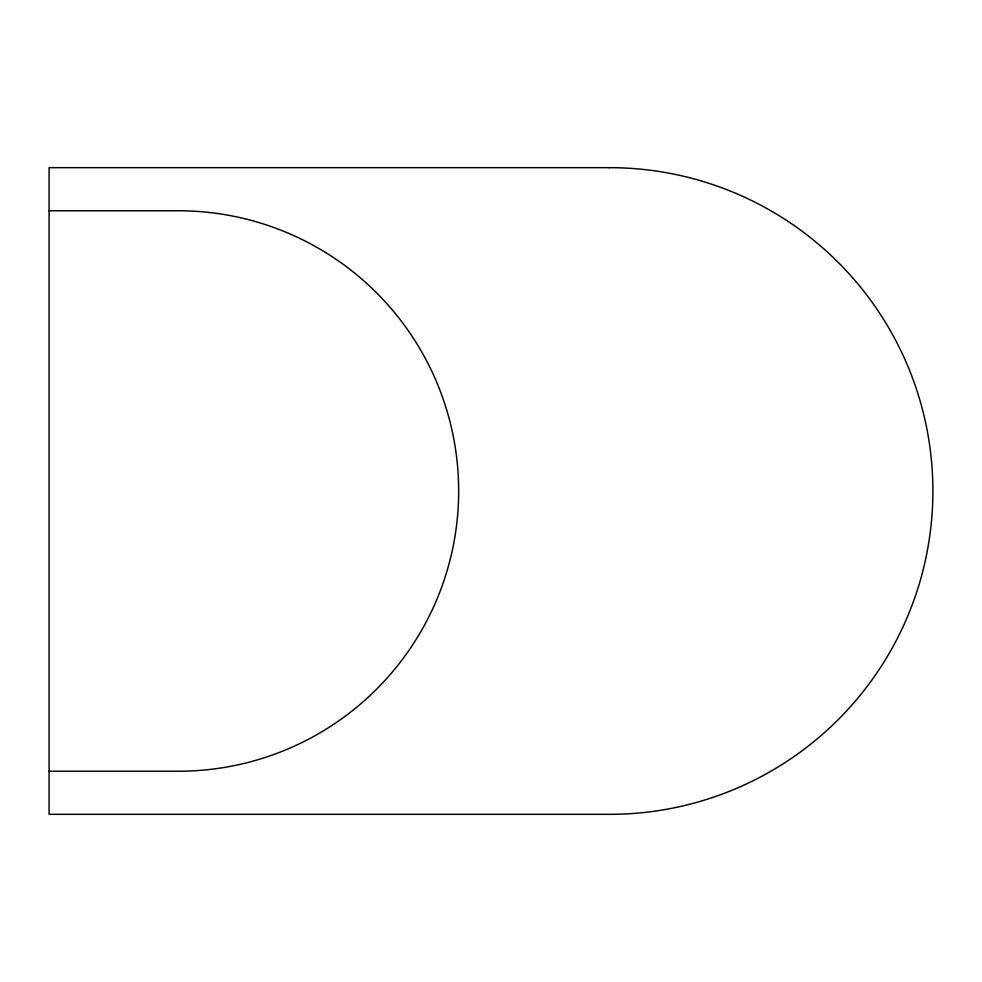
<?xml version="1.0" encoding="UTF-8"?>
<svg xmlns="http://www.w3.org/2000/svg" width="982" height="982" viewBox="0 0 982 982"><rect width="100%" height="100%" fill="white"/><g stroke="black" fill="none" stroke-linecap="round" stroke-linejoin="round"><path stroke-width="1.47" d="M49.1 210.774L178.442 210.774A280.226 280.226 0 0 1 458.668 491A280.226 280.226 0 0 1 178.442 771.226L49.1 771.226M609.564 167.664L49.1 167.664L49.1 814.336L609.564 814.336A323.336 323.336 0 0 0 932.9 491A323.336 323.336 0 0 0 609.564 167.664"/></g></svg>
